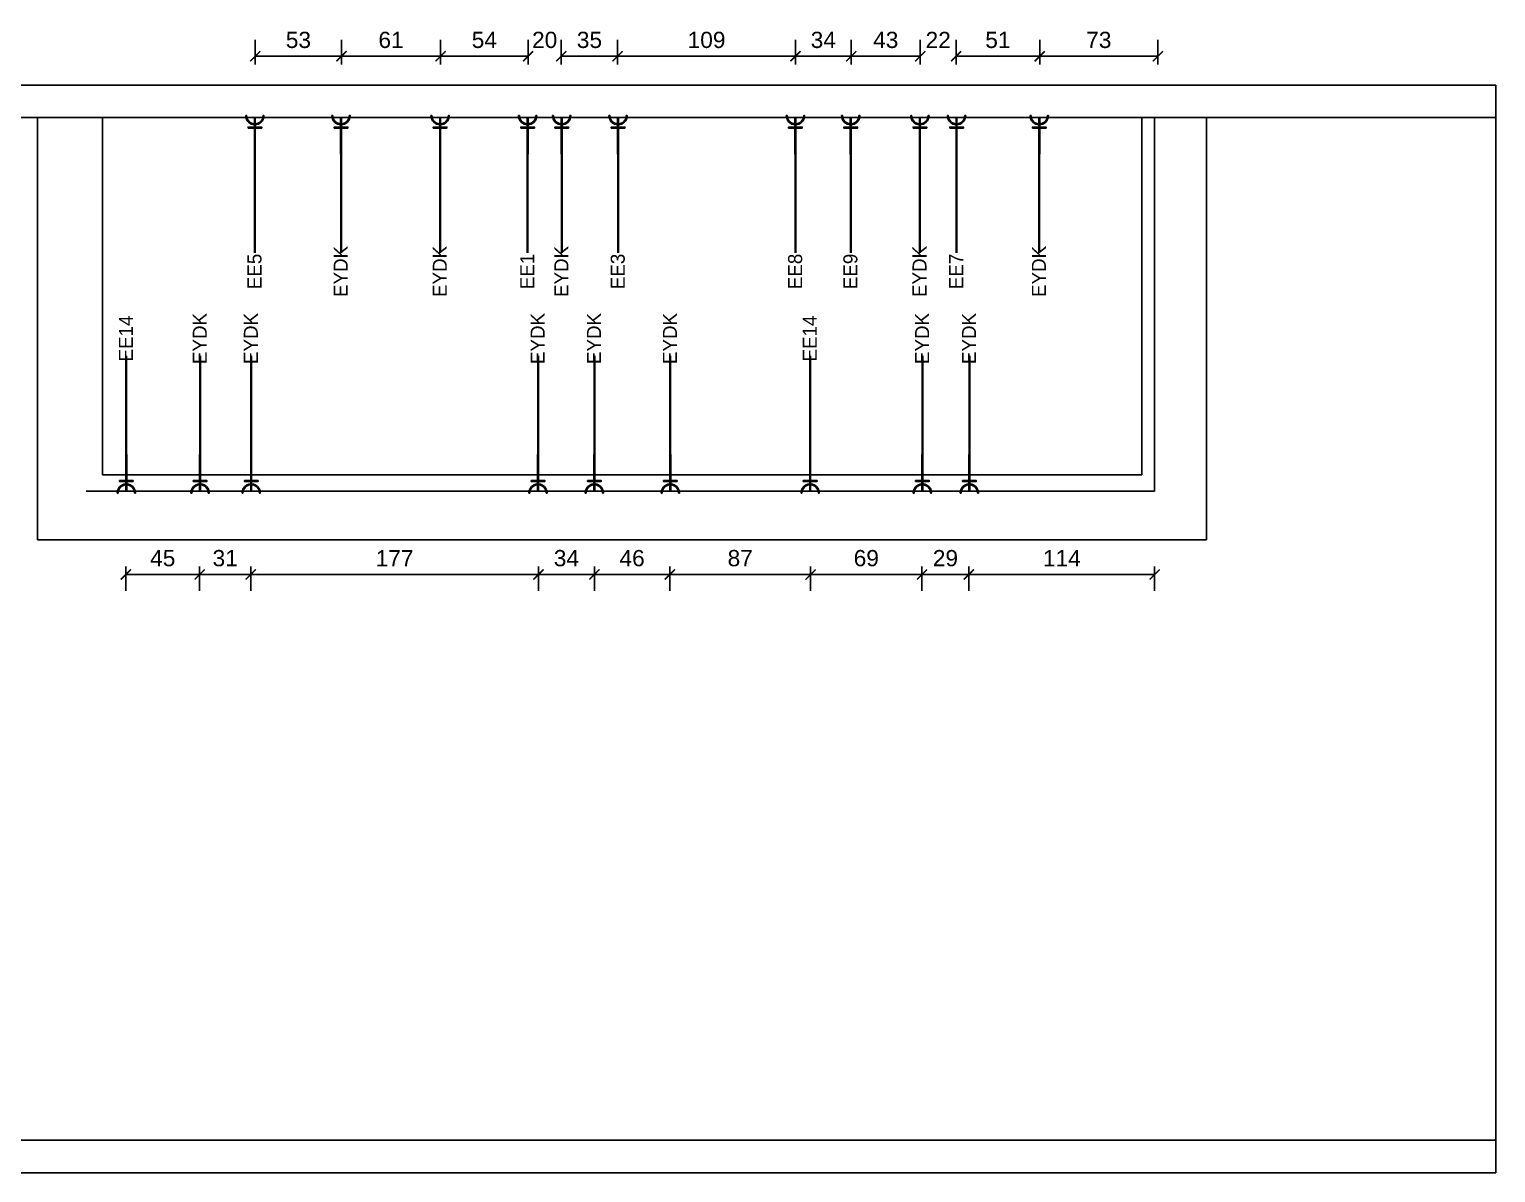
# Model space of a CAD drawing. Header units: centimetres. Extents: x 17223 to 23915, y 3231 to 4899.
# Drawn here: x 20507 to 21410, y 4180 to 4884 of the extents above; entities that cross this region are included whole.
import ezdxf
from ezdxf.enums import TextEntityAlignment as Align

# ---------------------------------------------------------------- set-up
doc = ezdxf.new("R2010")
doc.units = ezdxf.units.CM
doc.header["$MEASUREMENT"] = 0
doc.layers.add('ELEKTRİK', color=10, linetype='Continuous')
doc.layers.add('ELK', color=1, linetype='Continuous', lineweight=35)
doc.styles.add('AUTOBAN', font='')
doc.styles.add('TAKSİM', font='GOTHIC.TTF', dxfattribs={"height": 20})
doc.styles.get('AUTOBAN').set_extended_font_data('Helvetica Normal Tr')
doc.dimstyles.new('AUTO_DIM_1-50', dxfattribs={"dimtxt": 10, "dimasz": 6.25, "dimexe": 10, "dimexo": 10, "dimgap": 5, "dimtad": 1, "dimdec": 1, "dimdsep": 46, "dimtxsty": 'AUTOBAN', "dimblk": 'ARCHTICK', "dimcen": 5, "dimclrd": 256, "dimclre": 256, "dimclrt": 256, "dimadec": 0, "dimazin": 0, "dimtfac": 1, "dimtdec": 1, "dimtix": 1, "dimtofl": 0, "dimtmove": 1, "dimatfit": 3, "dimfxl": 1, "dimtolj": 1, "dimtzin": 0, "dimlwd": -1, "dimlwe": -1, "dimarcsym": 0})

# ---------------------------------------------------------------- blocks, each defined once
blk = doc.blocks.new('A$C50025146')
at = {"layer": 'ELEKTRİK'}
for points in [[(16.0258407970905, 9.846670621633166), (16.5885051934838, 9.846670621633166), (16.5885051934838, 1.406704675742731), (16.0258407970905, 1.406704675742731)], [(6.940050297998823e-05, 5.345355450490388), (6.940050297998823e-05, 5.908019846885509), (22.50664525620232, 5.908019846885509), (22.50664525620232, 5.345355450490388)]]:
    blk.add_hatch(color=256, dxfattribs=at).paths.add_polyline_path(points)
h = blk.add_hatch(color=256, dxfattribs=at)
edge = h.paths.add_edge_path()
edge.add_line((23.70435837441619, 11.25333161261187), (23.70435837441619, 10.69066721622039))
edge.add_ellipse((23.70435837441619, 5.626687648689767), major_axis=(3.580774291992597, -3.580774291992606), ratio=0.9999999999999413, start_angle=134.9999999999983, end_angle=314.9999999999983)
edge.add_line((23.70435837441619, 0.5627080811555061), (23.70435837441619, 4.368476402305532e-05))
edge.add_ellipse((23.70435837441619, 5.626687648689767), major_axis=(3.978638102213783, 3.978638102213774), ratio=0.9999999999999128, start_angle=45.0000000000025, end_angle=225.0000000000025, ccw=False)
for points, elevation in [([(16.0258407970905, 1.406704675742731), (16.0258407970905, 9.846670621633166), (16.5885051934838, 9.846670621633166), (16.5885051934838, 1.406704675742731)], 4.791194770819646e-08), ([(6.940050297998823e-05, 5.908019846885509), (22.50664525620232, 5.908019846885509), (22.50664525620232, 5.345355450490388), (6.940050297998823e-05, 5.345355450490388)], 4.794507297291503e-08)]:
    blk.add_lwpolyline(points, close=True, dxfattribs=dict(at, elevation=elevation))
at = {"layer": 'ELEKTRİK', "elevation": 4.798666618537076e-08}
blk.add_lwpolyline([(23.70435837441437, 4.368476402305532e-05), (23.70435837441619, 0.5627080811555061, -0.9999999999999944), (23.70435837441619, 10.69066721622039), (23.70435837441619, 11.25333161261187, 0.9999999999999944)], format="xyb", close=True, dxfattribs=at)
blk = doc.blocks.new('_ArchTick')
at = {"color": 0, "linetype": 'ByBlock', "const_width": 0.15}
blk.add_lwpolyline([(-0.5, -0.5), (0.5, 0.5)], dxfattribs=at)
blk = doc.blocks.new('*D260')
at = {"transparency": 16777216}
for p, q in [((21128.96541148403, 4862.273609649513), (21128.96541148403, 4877.273609649513)), ((21201.76372975379, 4862.273609649513), (21201.76372975379, 4877.273609649513)), ((21201.76372975379, 4867.273609649513), (21128.96541148403, 4867.273609649513))]:
    blk.add_line(p, q, dxfattribs=at)
at = {"layer": 'Defpoints', "color": 0, "transparency": 16777216}
for p in [(21128.96541148403, 4867.273609649513), (21128.96541148403, 4829.528682770056), (21201.76372975379, 4829.528682770056)]:
    blk.add_point(p, dxfattribs=at)
at = {"transparency": 16777216, "xscale": 6.25, "yscale": 6.25, "zscale": 6.25, "rotation": 180}
blk.add_blockref('_ArchTick', (21128.96541148403, 4867.273609649513), dxfattribs=at)
at = {"transparency": 16777216, "xscale": 6.25, "yscale": 6.25, "zscale": 6.25}
blk.add_blockref('_ArchTick', (21201.76372975379, 4867.273609649513), dxfattribs=at)
at = {"transparency": 16777216, "insert": (21165.36457061891, 4877.273609649513), "char_height": 10, "attachment_point": 5, "style": 'AUTOBAN'}
blk.add_mtext('\\A1;73', dxfattribs=at)
blk = doc.blocks.new('*D261')
at = {"transparency": 16777216}
for p, q in [((21077.47356691289, 4862.273609649513), (21077.47356691289, 4877.273609649513)), ((21128.96541148403, 4862.273609649513), (21128.96541148403, 4877.273609649513)), ((21128.96541148403, 4867.273609649513), (21077.47356691289, 4867.273609649513))]:
    blk.add_line(p, q, dxfattribs=at)
at = {"layer": 'Defpoints', "color": 0, "transparency": 16777216}
for p in [(21077.47356691289, 4867.273609649513), (21077.47356691289, 4829.528682770063), (21128.96541148403, 4829.528682770056)]:
    blk.add_point(p, dxfattribs=at)
at = {"transparency": 16777216, "xscale": 6.25, "yscale": 6.25, "zscale": 6.25, "rotation": 180}
blk.add_blockref('_ArchTick', (21077.47356691289, 4867.273609649513), dxfattribs=at)
at = {"transparency": 16777216, "xscale": 6.25, "yscale": 6.25, "zscale": 6.25}
blk.add_blockref('_ArchTick', (21128.96541148403, 4867.273609649513), dxfattribs=at)
at = {"transparency": 16777216, "insert": (21103.21948919846, 4877.273609649513), "char_height": 10, "attachment_point": 5, "style": 'AUTOBAN'}
blk.add_mtext('\\A1;51', dxfattribs=at)
blk = doc.blocks.new('*D262')
at = {"transparency": 16777216}
for p, q in [((21055.45739032738, 4862.273609649513), (21055.45739032738, 4877.273609649513)), ((21077.47356691289, 4862.273609649513), (21077.47356691289, 4877.273609649513)), ((21055.45739032738, 4867.273609649513), (21049.20739032738, 4867.273609649513)), ((21077.47356691289, 4867.273609649513), (21083.72356691289, 4867.273609649513))]:
    blk.add_line(p, q, dxfattribs=at)
at = {"layer": 'Defpoints', "color": 0, "transparency": 16777216}
for p in [(21055.45739032738, 4867.273609649513), (21055.45739032738, 4829.528682770063), (21077.47356691289, 4829.528682770063)]:
    blk.add_point(p, dxfattribs=at)
at = {"transparency": 16777216, "xscale": 6.25, "yscale": 6.25, "zscale": 6.25}
blk.add_blockref('_ArchTick', (21055.45739032738, 4867.273609649513), dxfattribs=at)
at = {"transparency": 16777216, "xscale": 6.25, "yscale": 6.25, "zscale": 6.25, "rotation": 180}
blk.add_blockref('_ArchTick', (21077.47356691289, 4867.273609649513), dxfattribs=at)
at = {"transparency": 16777216, "insert": (21066.46547862014, 4877.273609649513), "char_height": 10, "attachment_point": 5, "style": 'AUTOBAN'}
blk.add_mtext('\\A1;22', dxfattribs=at)
blk = doc.blocks.new('*D263')
at = {"transparency": 16777216}
for p, q in [((21012.88165777168, 4862.273609649513), (21012.88165777168, 4877.273609649513)), ((21055.45739032738, 4862.273609649513), (21055.45739032738, 4877.273609649513)), ((21055.45739032738, 4867.273609649513), (21012.88165777168, 4867.273609649513))]:
    blk.add_line(p, q, dxfattribs=at)
at = {"layer": 'Defpoints', "color": 0, "transparency": 16777216}
for p in [(21012.88165777168, 4867.273609649513), (21012.88165777168, 4829.528682770043), (21055.45739032738, 4829.528682770063)]:
    blk.add_point(p, dxfattribs=at)
at = {"transparency": 16777216, "xscale": 6.25, "yscale": 6.25, "zscale": 6.25, "rotation": 180}
blk.add_blockref('_ArchTick', (21012.88165777168, 4867.273609649513), dxfattribs=at)
at = {"transparency": 16777216, "xscale": 6.25, "yscale": 6.25, "zscale": 6.25}
blk.add_blockref('_ArchTick', (21055.45739032738, 4867.273609649513), dxfattribs=at)
at = {"transparency": 16777216, "insert": (21034.16952404953, 4877.273609649513), "char_height": 10, "attachment_point": 5, "style": 'AUTOBAN'}
blk.add_mtext('\\A1;43', dxfattribs=at)
blk = doc.blocks.new('*D264')
at = {"transparency": 16777216}
for p, q in [((20978.55558907286, 4862.273609649513), (20978.55558907286, 4877.273609649513)), ((21012.88165777168, 4862.273609649513), (21012.88165777168, 4877.273609649513)), ((21012.88165777168, 4867.273609649513), (20978.55558907286, 4867.273609649513))]:
    blk.add_line(p, q, dxfattribs=at)
at = {"layer": 'Defpoints', "color": 0, "transparency": 16777216}
for p in [(20978.55558907286, 4867.273609649513), (20978.55558907286, 4830.726395888257), (21012.88165777168, 4829.528682770043)]:
    blk.add_point(p, dxfattribs=at)
at = {"transparency": 16777216, "xscale": 6.25, "yscale": 6.25, "zscale": 6.25, "rotation": 180}
blk.add_blockref('_ArchTick', (20978.55558907286, 4867.273609649513), dxfattribs=at)
at = {"transparency": 16777216, "xscale": 6.25, "yscale": 6.25, "zscale": 6.25}
blk.add_blockref('_ArchTick', (21012.88165777168, 4867.273609649513), dxfattribs=at)
at = {"transparency": 16777216, "insert": (20995.71862342227, 4877.273609649513), "char_height": 10, "attachment_point": 5, "style": 'AUTOBAN'}
blk.add_mtext('\\A1;34', dxfattribs=at)
blk = doc.blocks.new('*D265')
at = {"transparency": 16777216}
for p, q in [((20869.05649204859, 4862.273609649513), (20869.05649204859, 4877.273609649513)), ((20978.55558907286, 4862.273609649513), (20978.55558907286, 4877.273609649513)), ((20978.55558907286, 4867.273609649513), (20869.05649204859, 4867.273609649513))]:
    blk.add_line(p, q, dxfattribs=at)
at = {"layer": 'Defpoints', "color": 0, "transparency": 16777216}
for p in [(20869.05649204859, 4867.273609649513), (20869.05649204859, 4829.528682770063), (20978.55558907286, 4830.726395888257)]:
    blk.add_point(p, dxfattribs=at)
at = {"transparency": 16777216, "xscale": 6.25, "yscale": 6.25, "zscale": 6.25, "rotation": 180}
blk.add_blockref('_ArchTick', (20869.05649204859, 4867.273609649513), dxfattribs=at)
at = {"transparency": 16777216, "xscale": 6.25, "yscale": 6.25, "zscale": 6.25}
blk.add_blockref('_ArchTick', (20978.55558907286, 4867.273609649513), dxfattribs=at)
at = {"transparency": 16777216, "insert": (20923.80604056072, 4877.273609649513), "char_height": 10, "attachment_point": 5, "style": 'AUTOBAN'}
blk.add_mtext('\\A1;109', dxfattribs=at)
blk = doc.blocks.new('*D266')
at = {"transparency": 16777216}
for p, q in [((20834.32891694268, 4862.273609649513), (20834.32891694268, 4877.273609649513)), ((20869.05649204859, 4862.273609649513), (20869.05649204859, 4877.273609649513)), ((20869.05649204859, 4867.273609649513), (20834.32891694268, 4867.273609649513))]:
    blk.add_line(p, q, dxfattribs=at)
at = {"layer": 'Defpoints', "color": 0, "transparency": 16777216}
for p in [(20834.32891694268, 4867.273609649513), (20834.32891694268, 4829.528682770063), (20869.05649204859, 4829.528682770063)]:
    blk.add_point(p, dxfattribs=at)
at = {"transparency": 16777216, "xscale": 6.25, "yscale": 6.25, "zscale": 6.25, "rotation": 180}
blk.add_blockref('_ArchTick', (20834.32891694268, 4867.273609649513), dxfattribs=at)
at = {"transparency": 16777216, "xscale": 6.25, "yscale": 6.25, "zscale": 6.25}
blk.add_blockref('_ArchTick', (20869.05649204859, 4867.273609649513), dxfattribs=at)
at = {"transparency": 16777216, "insert": (20851.69270449563, 4877.273609649513), "char_height": 10, "attachment_point": 5, "style": 'AUTOBAN'}
blk.add_mtext('\\A1;35', dxfattribs=at)
blk = doc.blocks.new('*D267')
at = {"transparency": 16777216}
for p, q in [((20813.89606786571, 4862.273609649513), (20813.89606786571, 4877.273609649513)), ((20834.32891694268, 4862.273609649513), (20834.32891694268, 4877.273609649513)), ((20813.89606786571, 4867.273609649513), (20807.64606786571, 4867.273609649513)), ((20834.32891694268, 4867.273609649513), (20840.57891694268, 4867.273609649513))]:
    blk.add_line(p, q, dxfattribs=at)
at = {"layer": 'Defpoints', "color": 0, "transparency": 16777216}
for p in [(20813.89606786571, 4867.273609649513), (20813.89606786571, 4829.528682770043), (20834.32891694268, 4829.528682770063)]:
    blk.add_point(p, dxfattribs=at)
at = {"transparency": 16777216, "xscale": 6.25, "yscale": 6.25, "zscale": 6.25}
blk.add_blockref('_ArchTick', (20813.89606786571, 4867.273609649513), dxfattribs=at)
at = {"transparency": 16777216, "xscale": 6.25, "yscale": 6.25, "zscale": 6.25, "rotation": 180}
blk.add_blockref('_ArchTick', (20834.32891694268, 4867.273609649513), dxfattribs=at)
at = {"transparency": 16777216, "insert": (20824.11249240419, 4877.273609649513), "char_height": 10, "attachment_point": 5, "style": 'AUTOBAN'}
blk.add_mtext('\\A1;20', dxfattribs=at)
blk = doc.blocks.new('*D268')
at = {"transparency": 16777216}
for p, q in [((20760.02688953806, 4862.273609649513), (20760.02688953806, 4877.273609649513)), ((20813.89606786571, 4862.273609649513), (20813.89606786571, 4877.273609649513)), ((20813.89606786571, 4867.273609649513), (20760.02688953806, 4867.273609649513))]:
    blk.add_line(p, q, dxfattribs=at)
at = {"layer": 'Defpoints', "color": 0, "transparency": 16777216}
for p in [(20760.02688953806, 4867.273609649513), (20760.02688953806, 4829.528682770043), (20813.89606786571, 4829.528682770043)]:
    blk.add_point(p, dxfattribs=at)
at = {"transparency": 16777216, "xscale": 6.25, "yscale": 6.25, "zscale": 6.25, "rotation": 180}
blk.add_blockref('_ArchTick', (20760.02688953806, 4867.273609649513), dxfattribs=at)
at = {"transparency": 16777216, "xscale": 6.25, "yscale": 6.25, "zscale": 6.25}
blk.add_blockref('_ArchTick', (20813.89606786571, 4867.273609649513), dxfattribs=at)
at = {"transparency": 16777216, "insert": (20786.96147870188, 4877.273609649513), "char_height": 10, "attachment_point": 5, "style": 'AUTOBAN'}
blk.add_mtext('\\A1;54', dxfattribs=at)
blk = doc.blocks.new('*D269')
at = {"transparency": 16777216}
for p, q in [((20699.0039315048, 4862.273609649513), (20699.0039315048, 4877.273609649513)), ((20760.02688953806, 4862.273609649513), (20760.02688953806, 4877.273609649513)), ((20760.02688953806, 4867.273609649513), (20699.0039315048, 4867.273609649513))]:
    blk.add_line(p, q, dxfattribs=at)
at = {"layer": 'Defpoints', "color": 0, "transparency": 16777216}
for p in [(20699.0039315048, 4867.273609649513), (20699.0039315048, 4827.528682770043), (20760.02688953806, 4829.528682770043)]:
    blk.add_point(p, dxfattribs=at)
at = {"transparency": 16777216, "xscale": 6.25, "yscale": 6.25, "zscale": 6.25, "rotation": 180}
blk.add_blockref('_ArchTick', (20699.0039315048, 4867.273609649513), dxfattribs=at)
at = {"transparency": 16777216, "xscale": 6.25, "yscale": 6.25, "zscale": 6.25}
blk.add_blockref('_ArchTick', (20760.02688953806, 4867.273609649513), dxfattribs=at)
at = {"transparency": 16777216, "insert": (20729.51541052143, 4877.273609649513), "char_height": 10, "attachment_point": 5, "style": 'AUTOBAN'}
blk.add_mtext('\\A1;61', dxfattribs=at)
blk = doc.blocks.new('*D270')
at = {"transparency": 16777216}
for p, q in [((20645.93192653479, 4862.273609649513), (20645.93192653479, 4877.273609649513)), ((20699.0039315048, 4862.273609649513), (20699.0039315048, 4877.273609649513)), ((20699.0039315048, 4867.273609649513), (20645.93192653479, 4867.273609649513))]:
    blk.add_line(p, q, dxfattribs=at)
at = {"layer": 'Defpoints', "color": 0, "transparency": 16777216}
for p in [(20645.93192653479, 4867.273609649513), (20645.93192653479, 4829.528682770048), (20699.0039315048, 4827.528682770043)]:
    blk.add_point(p, dxfattribs=at)
at = {"transparency": 16777216, "xscale": 6.25, "yscale": 6.25, "zscale": 6.25, "rotation": 180}
blk.add_blockref('_ArchTick', (20645.93192653479, 4867.273609649513), dxfattribs=at)
at = {"transparency": 16777216, "xscale": 6.25, "yscale": 6.25, "zscale": 6.25}
blk.add_blockref('_ArchTick', (20699.0039315048, 4867.273609649513), dxfattribs=at)
at = {"transparency": 16777216, "insert": (20672.4679290198, 4877.273609649513), "char_height": 10, "attachment_point": 5, "style": 'AUTOBAN'}
blk.add_mtext('\\A1;53', dxfattribs=at)
blk = doc.blocks.new('*D271')
at = {"transparency": 16777216}
for p, q in [((21085.36702812749, 4553.183472987744), (21085.36702812749, 4538.183472987744)), ((21199.76372975379, 4553.183472987744), (21199.76372975379, 4538.183472987744)), ((21199.76372975379, 4548.183472987744), (21085.36702812749, 4548.183472987744))]:
    blk.add_line(p, q, dxfattribs=at)
at = {"layer": 'Defpoints', "color": 0, "transparency": 16777216}
for p in [(21085.36702812749, 4599.528682770041), (21199.76372975379, 4599.528682770056), (21085.36702812749, 4548.183472987744)]:
    blk.add_point(p, dxfattribs=at)
at = {"transparency": 16777216, "xscale": 6.25, "yscale": 6.25, "zscale": 6.25, "rotation": 180}
blk.add_blockref('_ArchTick', (21085.36702812749, 4548.183472987744), dxfattribs=at)
at = {"transparency": 16777216, "xscale": 6.25, "yscale": 6.25, "zscale": 6.25}
blk.add_blockref('_ArchTick', (21199.76372975379, 4548.183472987744), dxfattribs=at)
at = {"transparency": 16777216, "insert": (21142.56537894064, 4558.183472987744), "char_height": 10, "attachment_point": 5, "style": 'AUTOBAN'}
blk.add_mtext('\\A1;114', dxfattribs=at)
blk = doc.blocks.new('*D272')
at = {"transparency": 16777216}
for p, q in [((21056.46940166698, 4553.183472987744), (21056.46940166698, 4538.183472987744)), ((21085.36702812749, 4553.183472987744), (21085.36702812749, 4538.183472987744)), ((21085.36702812749, 4548.183472987744), (21056.46940166698, 4548.183472987744))]:
    blk.add_line(p, q, dxfattribs=at)
at = {"layer": 'Defpoints', "color": 0, "transparency": 16777216}
for p in [(21056.46940166698, 4599.528682770041), (21085.36702812749, 4599.528682770041), (21056.46940166698, 4548.183472987744)]:
    blk.add_point(p, dxfattribs=at)
at = {"transparency": 16777216, "xscale": 6.25, "yscale": 6.25, "zscale": 6.25, "rotation": 180}
blk.add_blockref('_ArchTick', (21056.46940166698, 4548.183472987744), dxfattribs=at)
at = {"transparency": 16777216, "xscale": 6.25, "yscale": 6.25, "zscale": 6.25}
blk.add_blockref('_ArchTick', (21085.36702812749, 4548.183472987744), dxfattribs=at)
at = {"transparency": 16777216, "insert": (21070.91821489724, 4558.183472987744), "char_height": 10, "attachment_point": 5, "style": 'AUTOBAN'}
blk.add_mtext('\\A1;29', dxfattribs=at)
blk = doc.blocks.new('*D273')
at = {"transparency": 16777216}
for p, q in [((20987.90435568872, 4553.183472987744), (20987.90435568872, 4538.183472987744)), ((21056.46940166698, 4553.183472987744), (21056.46940166698, 4538.183472987744)), ((21056.46940166698, 4548.183472987744), (20987.90435568872, 4548.183472987744))]:
    blk.add_line(p, q, dxfattribs=at)
at = {"layer": 'Defpoints', "color": 0, "transparency": 16777216}
for p in [(20987.90435568872, 4599.528682770041), (21056.46940166698, 4599.528682770041), (20987.90435568872, 4548.183472987744)]:
    blk.add_point(p, dxfattribs=at)
at = {"transparency": 16777216, "xscale": 6.25, "yscale": 6.25, "zscale": 6.25, "rotation": 180}
blk.add_blockref('_ArchTick', (20987.90435568872, 4548.183472987744), dxfattribs=at)
at = {"transparency": 16777216, "xscale": 6.25, "yscale": 6.25, "zscale": 6.25}
blk.add_blockref('_ArchTick', (21056.46940166698, 4548.183472987744), dxfattribs=at)
at = {"transparency": 16777216, "insert": (21022.18687867785, 4558.183472987744), "char_height": 10, "attachment_point": 5, "style": 'AUTOBAN'}
blk.add_mtext('\\A1;69', dxfattribs=at)
blk = doc.blocks.new('*D274')
at = {"transparency": 16777216}
for p, q in [((20901.20745382529, 4553.183472987744), (20901.20745382529, 4538.183472987744)), ((20987.90435568872, 4553.183472987744), (20987.90435568872, 4538.183472987744)), ((20987.90435568872, 4548.183472987744), (20901.20745382529, 4548.183472987744))]:
    blk.add_line(p, q, dxfattribs=at)
at = {"layer": 'Defpoints', "color": 0, "transparency": 16777216}
for p in [(20901.20745382529, 4599.528682770041), (20987.90435568872, 4599.528682770041), (20901.20745382529, 4548.183472987744)]:
    blk.add_point(p, dxfattribs=at)
at = {"transparency": 16777216, "xscale": 6.25, "yscale": 6.25, "zscale": 6.25, "rotation": 180}
blk.add_blockref('_ArchTick', (20901.20745382529, 4548.183472987744), dxfattribs=at)
at = {"transparency": 16777216, "xscale": 6.25, "yscale": 6.25, "zscale": 6.25}
blk.add_blockref('_ArchTick', (20987.90435568872, 4548.183472987744), dxfattribs=at)
at = {"transparency": 16777216, "insert": (20944.55590475701, 4558.183472987744), "char_height": 10, "attachment_point": 5, "style": 'AUTOBAN'}
blk.add_mtext('\\A1;87', dxfattribs=at)
blk = doc.blocks.new('*D275')
at = {"transparency": 16777216}
for p, q in [((20854.70839588534, 4553.183472987744), (20854.70839588534, 4538.183472987744)), ((20901.20745382529, 4553.183472987744), (20901.20745382529, 4538.183472987744)), ((20901.20745382529, 4548.183472987744), (20854.70839588534, 4548.183472987744))]:
    blk.add_line(p, q, dxfattribs=at)
at = {"layer": 'Defpoints', "color": 0, "transparency": 16777216}
for p in [(20854.70839588534, 4599.528682770056), (20901.20745382529, 4599.528682770041), (20854.70839588534, 4548.183472987744)]:
    blk.add_point(p, dxfattribs=at)
at = {"transparency": 16777216, "xscale": 6.25, "yscale": 6.25, "zscale": 6.25, "rotation": 180}
blk.add_blockref('_ArchTick', (20854.70839588534, 4548.183472987744), dxfattribs=at)
at = {"transparency": 16777216, "xscale": 6.25, "yscale": 6.25, "zscale": 6.25}
blk.add_blockref('_ArchTick', (20901.20745382529, 4548.183472987744), dxfattribs=at)
at = {"transparency": 16777216, "insert": (20877.95792485531, 4558.183472987744), "char_height": 10, "attachment_point": 5, "style": 'AUTOBAN'}
blk.add_mtext('\\A1;46', dxfattribs=at)
blk = doc.blocks.new('*D276')
at = {"transparency": 16777216}
for p, q in [((20820.30772251292, 4553.183472987744), (20820.30772251292, 4538.183472987744)), ((20854.70839588534, 4553.183472987744), (20854.70839588534, 4538.183472987744)), ((20854.70839588534, 4548.183472987744), (20820.30772251292, 4548.183472987744))]:
    blk.add_line(p, q, dxfattribs=at)
at = {"layer": 'Defpoints', "color": 0, "transparency": 16777216}
for p in [(20820.30772251292, 4599.528682770047), (20854.70839588534, 4599.528682770056), (20820.30772251292, 4548.183472987744)]:
    blk.add_point(p, dxfattribs=at)
at = {"transparency": 16777216, "xscale": 6.25, "yscale": 6.25, "zscale": 6.25, "rotation": 180}
blk.add_blockref('_ArchTick', (20820.30772251292, 4548.183472987744), dxfattribs=at)
at = {"transparency": 16777216, "xscale": 6.25, "yscale": 6.25, "zscale": 6.25}
blk.add_blockref('_ArchTick', (20854.70839588534, 4548.183472987744), dxfattribs=at)
at = {"transparency": 16777216, "insert": (20837.50805919913, 4558.183472987744), "char_height": 10, "attachment_point": 5, "style": 'AUTOBAN'}
blk.add_mtext('\\A1;34', dxfattribs=at)
blk = doc.blocks.new('*D277')
at = {"transparency": 16777216}
for p, q in [((20643.10875077155, 4553.183472987744), (20643.10875077155, 4538.183472987744)), ((20820.30772251292, 4553.183472987744), (20820.30772251292, 4538.183472987744)), ((20820.30772251292, 4548.183472987744), (20643.10875077155, 4548.183472987744))]:
    blk.add_line(p, q, dxfattribs=at)
at = {"layer": 'Defpoints', "color": 0, "transparency": 16777216}
for p in [(20643.10875077155, 4599.528682770044), (20820.30772251292, 4599.528682770047), (20643.10875077155, 4548.183472987744)]:
    blk.add_point(p, dxfattribs=at)
at = {"transparency": 16777216, "xscale": 6.25, "yscale": 6.25, "zscale": 6.25, "rotation": 180}
blk.add_blockref('_ArchTick', (20643.10875077155, 4548.183472987744), dxfattribs=at)
at = {"transparency": 16777216, "xscale": 6.25, "yscale": 6.25, "zscale": 6.25}
blk.add_blockref('_ArchTick', (20820.30772251292, 4548.183472987744), dxfattribs=at)
at = {"transparency": 16777216, "insert": (20731.70823664224, 4558.183472987744), "char_height": 10, "attachment_point": 5, "style": 'AUTOBAN'}
blk.add_mtext('\\A1;177', dxfattribs=at)
blk = doc.blocks.new('*D278')
at = {"transparency": 16777216}
for p, q in [((20611.6529743768, 4553.183472987744), (20611.6529743768, 4538.183472987744)), ((20643.10875077155, 4553.183472987744), (20643.10875077155, 4538.183472987744)), ((20643.10875077155, 4548.183472987744), (20611.6529743768, 4548.183472987744))]:
    blk.add_line(p, q, dxfattribs=at)
at = {"layer": 'Defpoints', "color": 0, "transparency": 16777216}
for p in [(20611.6529743768, 4599.528682770041), (20643.10875077155, 4599.528682770044), (20611.6529743768, 4548.183472987744)]:
    blk.add_point(p, dxfattribs=at)
at = {"transparency": 16777216, "xscale": 6.25, "yscale": 6.25, "zscale": 6.25, "rotation": 180}
blk.add_blockref('_ArchTick', (20611.6529743768, 4548.183472987744), dxfattribs=at)
at = {"transparency": 16777216, "xscale": 6.25, "yscale": 6.25, "zscale": 6.25}
blk.add_blockref('_ArchTick', (20643.10875077155, 4548.183472987744), dxfattribs=at)
at = {"transparency": 16777216, "insert": (20627.38086257417, 4558.183472987744), "char_height": 10, "attachment_point": 5, "style": 'AUTOBAN'}
blk.add_mtext('\\A1;31', dxfattribs=at)
blk = doc.blocks.new('*D279')
at = {"transparency": 16777216}
for p, q in [((20566.19328173223, 4553.183472987744), (20566.19328173223, 4538.183472987744)), ((20611.6529743768, 4553.183472987744), (20611.6529743768, 4538.183472987744)), ((20611.6529743768, 4548.183472987744), (20566.19328173223, 4548.183472987744))]:
    blk.add_line(p, q, dxfattribs=at)
at = {"layer": 'Defpoints', "color": 0, "transparency": 16777216}
for p in [(20566.19328173223, 4599.528682770042), (20611.6529743768, 4599.528682770041), (20566.19328173223, 4548.183472987744)]:
    blk.add_point(p, dxfattribs=at)
at = {"transparency": 16777216, "xscale": 6.25, "yscale": 6.25, "zscale": 6.25, "rotation": 180}
blk.add_blockref('_ArchTick', (20566.19328173223, 4548.183472987744), dxfattribs=at)
at = {"transparency": 16777216, "xscale": 6.25, "yscale": 6.25, "zscale": 6.25}
blk.add_blockref('_ArchTick', (20611.6529743768, 4548.183472987744), dxfattribs=at)
at = {"transparency": 16777216, "insert": (20588.92312805451, 4558.183472987744), "char_height": 10, "attachment_point": 5, "style": 'AUTOBAN'}
blk.add_mtext('\\A1;45', dxfattribs=at)

msp = doc.modelspace()

# ---------------------------------------------------------------- linework, layer by layer
for p, q in [((21409.76372975379, 4849.528682770048), (19625.46314508733, 4849.528682770047)), ((21409.76372975379, 4179.882972075173), (21409.76372975379, 4849.528682770048)), ((21409.76372975379, 4829.528682770048), (19625.46314508733, 4829.528682770047)), ((21199.76372975379, 4599.528682770056), (21199.76372975379, 4829.528682770048)), ((21199.76372975379, 4599.528682770056), (20541.76372975379, 4599.528682770041)), ((19634.76372975379, 4199.882972075173), (21409.76372975379, 4199.882972075173)), ((20501.76372975379, 4179.882972075173), (21409.76372975379, 4179.882972075173))]:
    msp.add_line(p, q)
at = {"color": 3}
for p, q in [((20511.76372975379, 4569.528682770041), (20511.76372975379, 4829.528682770049)), ((20551.76372975379, 4609.528682770041), (20551.76372975379, 4829.528682770049)), ((21191.76372975379, 4609.528682770041), (21191.76372975379, 4829.528682770048)), ((21231.76372975379, 4569.528682770041), (21231.76372975379, 4829.528682770048)), ((20551.76372975379, 4609.528682770041), (21191.76372975379, 4609.528682770041)), ((20511.76372975379, 4569.528682770041), (21231.76372975379, 4569.528682770041))]:
    msp.add_line(p, q, dxfattribs=at)
at = {"layer": 'ELK', "color": 1}
for p, q in [((20645.65059433661, 4746.276036387829), (20645.65059433658, 4829.528682770028)), ((20698.72259930662, 4746.276036387829), (20698.72259930659, 4829.528682770028)), ((20759.74555733988, 4746.276036387829), (20759.74555733985, 4829.528682770028)), ((20813.61473566752, 4746.276036387829), (20813.6147356675, 4829.528682770028)), ((20834.61024914089, 4746.276036387829), (20834.61024914086, 4829.528682770028)), ((20869.33782424681, 4746.276036387829), (20869.33782424678, 4829.528682770028)), ((20978.55558907288, 4746.276036387829), (20978.55558907285, 4829.528682770028)), ((21012.6003255735, 4746.276036387829), (21012.60032557347, 4829.528682770028)), ((21055.1760581292, 4746.276036387829), (21055.17605812917, 4829.528682770028)), ((21077.75489911111, 4746.276036387829), (21077.75489911108, 4829.528682770028)), ((21128.68407928585, 4746.276036387829), (21128.68407928582, 4829.528682770028)), ((20566.47461393044, 4682.781329152255), (20566.47461393042, 4599.528682770056)), ((20611.93430657502, 4682.781329152255), (20611.93430657499, 4599.528682770056)), ((20643.39008296977, 4682.781329152255), (20643.39008296974, 4599.528682770056)), ((20820.02639031475, 4682.781329152255), (20820.02639031472, 4599.528682770056)), ((20854.70839588537, 4682.781329152255), (20854.70839588534, 4599.528682770056)), ((20901.48878602351, 4682.781329152255), (20901.48878602348, 4599.528682770056)), ((20987.62302349055, 4682.781329152255), (20987.62302349052, 4599.528682770056)), ((21056.7507338652, 4682.781329152255), (21056.75073386517, 4599.528682770056)), ((21085.64836032571, 4682.781329152255), (21085.64836032568, 4599.528682770056))]:
    msp.add_line(p, q, dxfattribs=at)

# ---------------------------------------------------------------- block references
at = {"layer": 'ELEKTRİK', "xscale": -1, "rotation": 270}
for p in [(20640.02390668791, 4807.022037513841, -4.794507297291815e-08), (20693.09591165791, 4807.022037513841, -4.794507297291815e-08), (20754.11886969117, 4807.022037513841, -4.794507297291815e-08), (20807.98804801882, 4807.022037513841, -4.794507297291815e-08), (20828.98356149218, 4807.022037513841, -4.794507297291815e-08), (20863.7111365981, 4807.022037513841, -4.794507297291815e-08), (20972.92890142417, 4807.022037513841, -4.794507297291815e-08), (21006.9736379248, 4807.022037513841, -4.794507297291815e-08), (21049.54937048049, 4807.022037513841, -4.794507297291815e-08), (21072.1282114624, 4807.022037513841, -4.794507297291815e-08), (21123.05739163714, 4807.022037513841, -4.794507297291815e-08)]:
    msp.add_blockref('A$C50025146', p, dxfattribs=at)
at = {"layer": 'ELEKTRİK', "rotation": 270}
for p in [(20560.84792628174, 4622.035328026243, -4.794507297291503e-08), (20606.30761892631, 4622.035328026243, -4.794507297291503e-08), (20637.76339532106, 4622.035328026243, -4.794507297291503e-08), (20814.39970266604, 4622.035328026243, -4.794507297291503e-08), (20849.08170823666, 4622.035328026243, -4.794507297291503e-08), (20895.8620983748, 4622.035328026243, -4.794507297291503e-08), (20981.99633584184, 4622.035328026243, -4.794507297291503e-08), (21051.12404621649, 4622.035328026243, -4.794507297291503e-08), (21080.021672677, 4622.035328026243, -4.794507297291503e-08)]:
    msp.add_blockref('A$C50025146', p, dxfattribs=at)

# ---------------------------------------------------------------- texts
at = {"layer": 'ELK', "color": 1, "style": 'TAKSİM'}
for s, p in [('EYDK', (20702.81603304108, 4734.760187462935)), ('EYDK', (20763.83899107435, 4734.760187462935)), ('EYDK', (20838.70368287536, 4734.760187462935)), ('EYDK', (21059.26949186366, 4734.760187462935)), ('EYDK', (21132.77751302032, 4734.760187462935)), ('EE5', (20649.74402807108, 4734.760187462935)), ('EE1', (20817.70816940199, 4734.760187462935)), ('EE3', (20873.43125798127, 4734.760187462935)), ('EE8', (20982.64902280735, 4734.760187462935)), ('EE9', (21016.69375930797, 4734.760187462935)), ('EE7', (21081.84833284557, 4734.760187462935)), ('EE14', (20570.56804766491, 4693.47488032052)), ('EYDK', (20616.02774030948, 4693.47488032052)), ('EYDK', (20647.48351670423, 4693.47488032052)), ('EYDK', (20824.11982404921, 4693.47488032052)), ('EYDK', (20858.80182961983, 4693.47488032052)), ('EYDK', (20905.58221975797, 4693.47488032052)), ('EE14', (20991.71645722501, 4693.47488032052)), ('EYDK', (21060.84416759966, 4693.47488032052)), ('EYDK', (21089.74179406018, 4693.47488032052))]:
    msp.add_text(s, height=8.64, rotation=90, dxfattribs=at).set_placement(p, align=Align.CENTER)

# ---------------------------------------------------------------- dimensions: what is measured, and where the dimension line sits
for base, p1, p2, picture, middle in [((20645.93192653479, 4867.273609649513), (20699.0039315048, 4827.528682770043), (20645.93192653479, 4829.528682770048), '*D270', (20672.4679290198, 4877.273609649513)), ((20699.0039315048, 4867.273609649513), (20760.02688953806, 4829.528682770043), (20699.0039315048, 4827.528682770043), '*D269', (20729.51541052143, 4877.273609649513)), ((20760.02688953806, 4867.273609649513), (20813.89606786571, 4829.528682770043), (20760.02688953806, 4829.528682770043), '*D268', (20786.96147870188, 4877.273609649513)), ((20813.89606786571, 4867.273609649513), (20834.32891694268, 4829.528682770063), (20813.89606786571, 4829.528682770043), '*D267', (20824.11249240419, 4877.273609649513)), ((20834.32891694268, 4867.273609649513), (20869.05649204859, 4829.528682770063), (20834.32891694268, 4829.528682770063), '*D266', (20851.69270449563, 4877.273609649513)), ((20869.05649204859, 4867.273609649513), (20978.55558907286, 4830.726395888257), (20869.05649204859, 4829.528682770063), '*D265', (20923.80604056072, 4877.273609649513)), ((20978.55558907286, 4867.273609649513), (21012.88165777168, 4829.528682770043), (20978.55558907286, 4830.726395888257), '*D264', (20995.71862342227, 4877.273609649513)), ((21012.88165777168, 4867.273609649513), (21055.45739032738, 4829.528682770063), (21012.88165777168, 4829.528682770043), '*D263', (21034.16952404953, 4877.273609649513)), ((21055.45739032738, 4867.273609649513), (21077.47356691289, 4829.528682770063), (21055.45739032738, 4829.528682770063), '*D262', (21066.46547862014, 4877.273609649513)), ((21077.47356691289, 4867.273609649513), (21128.96541148403, 4829.528682770056), (21077.47356691289, 4829.528682770063), '*D261', (21103.21948919846, 4877.273609649513)), ((21128.96541148403, 4867.273609649513), (21201.76372975379, 4829.528682770056), (21128.96541148403, 4829.528682770056), '*D260', (21165.36457061891, 4877.273609649513)), ((20566.19328173223, 4548.183472987744), (20611.6529743768, 4599.528682770041), (20566.19328173223, 4599.528682770042), '*D279', (20588.92312805451, 4558.183472987744)), ((20611.6529743768, 4548.183472987744), (20643.10875077155, 4599.528682770044), (20611.6529743768, 4599.528682770041), '*D278', (20627.38086257417, 4558.183472987744)), ((20643.10875077155, 4548.183472987744), (20820.30772251292, 4599.528682770047), (20643.10875077155, 4599.528682770044), '*D277', (20731.70823664224, 4558.183472987744)), ((20820.30772251292, 4548.183472987744), (20854.70839588534, 4599.528682770056), (20820.30772251292, 4599.528682770047), '*D276', (20837.50805919913, 4558.183472987744)), ((20854.70839588534, 4548.183472987744), (20901.20745382529, 4599.528682770041), (20854.70839588534, 4599.528682770056), '*D275', (20877.95792485531, 4558.183472987744)), ((20901.20745382529, 4548.183472987744), (20987.90435568872, 4599.528682770041), (20901.20745382529, 4599.528682770041), '*D274', (20944.55590475701, 4558.183472987744)), ((20987.90435568872, 4548.183472987744), (21056.46940166698, 4599.528682770041), (20987.90435568872, 4599.528682770041), '*D273', (21022.18687867785, 4558.183472987744)), ((21056.46940166698, 4548.183472987744), (21085.36702812749, 4599.528682770041), (21056.46940166698, 4599.528682770041), '*D272', (21070.91821489724, 4558.183472987744)), ((21085.36702812749, 4548.183472987744), (21199.76372975379, 4599.528682770056), (21085.36702812749, 4599.528682770041), '*D271', (21142.56537894064, 4558.183472987744))]:
    dim = msp.add_linear_dim(base=base, p1=p1, p2=p2, dimstyle='AUTO_DIM_1-50', override={"dimdec": 0, "dimtdec": 0, "dimfxl": 5, "dimfxlon": 1})
    dim.commit()
    dim.dimension.update_dxf_attribs({"geometry": picture, "text_midpoint": middle})

doc.saveas('drawing.dxf')
